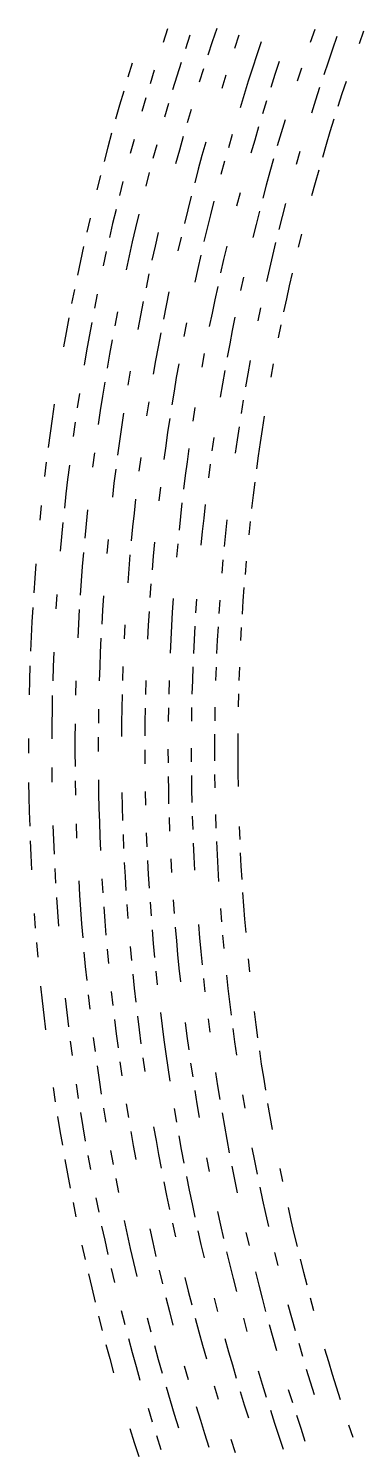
# Model space of a CAD drawing. Header units: metres. Extents: x -298 to 300, y -298 to 299.
# Drawn here: x -298.5 to -255.4, y -89.5 to 93.2 of the extents above; entities that cross this region are included whole.
import ezdxf

# ---------------------------------------------------------------- set-up
doc = ezdxf.new("R2010")
doc.units = ezdxf.units.M

msp = doc.modelspace()

# ---------------------------------------------------------------- linework, layer by layer
for p, q in [((-274.28467, 93.18496, -692.8203), (-274.8618, 91.458824, -692.8203)), ((-280.60794, 93.1347, -692.8203), (-281.18463, 91.36889, -692.8203)), ((-277.7345, 92.298, -692.8203), (-278.30597, 90.550224, -692.8203)), ((-274.8618, 91.458824, -692.8203), (-275.4281, 89.72915, -692.8203)), ((-271.41788, 92.32586, -692.8203), (-271.9897, 90.61779, -692.8203)), ((-268.55182, 91.46462, -692.8203), (-269.11826, 89.77456, -692.8203)), ((-261.6792, 93.033134, -692.8203), (-262.25565, 91.38619, -692.8203)), ((-258.82635, 92.12951, -692.8203), (-259.39716, 90.50051, -692.8203)), ((-255.39891, 92.83126, -692.8203), (-255.9742, 91.22375, -692.8203)), ((-269.11826, 89.77456, -692.8203), (-269.67407, 88.080986, -692.8203)), ((-259.39716, 90.50051, -692.8203), (-259.95776, 88.86797, -692.8203)), ((-285.1593, 88.71859, -692.8203), (-285.7082, 86.92419, -692.8203)), ((-282.3047, 87.82662, -692.8203), (-282.848, 86.050285, -692.8203)), ((-278.8665, 88.79894, -692.8203), (-279.41595, 87.04418, -692.8203)), ((-275.9835, 87.995964, -692.8203), (-276.52798, 86.25933, -692.8203)), ((-269.67407, 88.080986, -692.8203), (-270.21924, 86.383995, -692.8203)), ((-266.24753, 88.92919, -692.8203), (-266.7981, 87.253654, -692.8203)), ((-263.37744, 88.08166, -692.8203), (-263.92276, 86.42419, -692.8203)), ((-259.95776, 88.86797, -692.8203), (-260.50806, 87.231926, -692.8203)), ((-279.41595, 87.04418, -692.8203), (-279.9544, 85.28603, -692.8203)), ((-273.10104, 87.19106, -692.8203), (-273.64053, 85.47256, -692.8203)), ((-270.21924, 86.383995, -692.8203), (-270.75372, 84.683586, -692.8203)), ((-266.7981, 87.253654, -692.8203), (-267.3381, 85.57476, -692.8203)), ((-257.63934, 86.38009, -692.8203), (-258.17407, 84.75869, -692.8203)), ((-286.2458, 85.126366, -692.8203), (-286.77206, 83.32525, -692.8203)), ((-283.3801, 84.27062, -692.8203), (-283.90103, 82.48766, -692.8203)), ((-270.75372, 84.683586, -692.8203), (-271.2775, 82.97991, -692.8203)), ((-261.04807, 85.59252, -692.8203), (-261.57776, 83.94976, -692.8203)), ((-258.17407, 84.75869, -692.8203), (-258.69858, 83.133995, -692.8203)), ((-286.77206, 83.32525, -692.8203), (-287.28702, 81.52087, -692.8203)), ((-280.48178, 83.52453, -692.8203), (-280.99808, 81.75979, -692.8203)), ((-277.58417, 82.776024, -692.8203), (-278.0958, 81.0295, -692.8203)), ((-267.86755, 83.89248, -692.8203), (-268.3864, 82.20693, -692.8203)), ((-261.57776, 83.94976, -692.8203), (-262.09714, 82.3037, -692.8203)), ((-268.89468, 80.51818, -692.8203), (-269.3923, 78.82629, -692.8203)), ((-265.49597, 81.431755, -692.8203), (-265.99942, 79.76119, -692.8203)), ((-259.21286, 81.506035, -692.8203), (-259.71692, 79.87493, -692.8203)), ((-287.79062, 79.71331, -692.8203), (-288.28284, 77.90261, -692.8203)), ((-284.90918, 78.9121, -692.8203), (-285.39642, 77.11968, -692.8203)), ((-278.59647, 79.27981, -692.8203), (-279.08612, 77.52703, -692.8203)), ((-275.69016, 78.56585, -692.8203), (-276.17538, 76.83132, -692.8203)), ((-272.29288, 79.56289, -692.8203), (-272.78442, 77.84966, -692.8203)), ((-269.3923, 78.82629, -692.8203), (-269.8793, 77.13131, -692.8203)), ((-265.99942, 79.76119, -692.8203), (-266.49234, 78.08752, -692.8203)), ((-259.71692, 79.87493, -692.8203), (-260.2107, 78.240685, -692.8203)), ((-288.28284, 77.90261, -692.8203), (-288.76367, 76.08892, -692.8203)), ((-281.99734, 78.22082, -692.8203), (-282.48026, 76.44668, -692.8203)), ((-279.08612, 77.52703, -692.8203), (-279.56476, 75.77123, -692.8203)), ((-276.17538, 76.83132, -692.8203), (-276.6497, 75.0938, -692.8203)), ((-263.593, 77.34655, -692.8203), (-264.0708, 75.68804, -692.8203)), ((-260.2107, 78.240685, -692.8203), (-260.6942, 76.603386, -692.8203)), ((-276.6497, 75.0938, -692.8203), (-277.1131, 73.353386, -692.8203)), ((-273.26523, 76.133415, -692.8203), (-273.7352, 74.41424, -692.8203)), ((-266.97476, 76.41076, -692.8203), (-267.4466, 74.73107, -692.8203)), ((-261.1674, 74.96313, -692.8203), (-261.63028, 73.31991, -692.8203)), ((-289.2331, 74.27221, -692.8203), (-289.6911, 72.45263, -692.8203)), ((-286.33698, 73.5259, -692.8203), (-286.7903, 71.72469, -692.8203)), ((-282.95203, 74.66961, -692.8203), (-283.41263, 72.88958, -692.8203)), ((-267.4466, 74.73107, -692.8203), (-267.9079, 73.04842, -692.8203)), ((-261.63028, 73.31991, -692.8203), (-262.08282, 71.67385, -692.8203)), ((-277.56552, 71.6101, -692.8203), (-278.007, 69.864006, -692.8203)), ((-271.2762, 72.02862, -692.8203), (-271.72046, 70.322014, -692.8203)), ((-267.9079, 73.04842, -692.8203), (-268.3586, 71.36297, -692.8203)), ((-287.23233, 69.92065, -692.8203), (-287.66296, 68.113914, -692.8203)), ((-278.007, 69.864006, -692.8203), (-278.43747, 68.1152, -692.8203)), ((-274.64273, 70.967155, -692.8203), (-275.0802, 69.23946, -692.8203)), ((-268.7987, 69.674675, -692.8203), (-269.2282, 67.98373, -692.8203)), ((-265.44153, 70.69506, -692.8203), (-265.8775, 69.02514, -692.8203)), ((-290.57272, 68.80511, -692.8203), (-290.99634, 66.97726, -692.8203)), ((-287.66296, 68.113914, -692.8203), (-288.08228, 66.30453, -692.8203)), ((-284.3002, 69.32116, -692.8203), (-284.72714, 67.53283, -692.8203)), ((-275.0802, 69.23946, -692.8203), (-275.50684, 67.509056, -692.8203)), ((-269.2282, 67.98373, -692.8203), (-269.64703, 66.29012, -692.8203)), ((-265.8775, 69.02514, -692.8203), (-266.30295, 67.35256, -692.8203)), ((-284.72714, 67.53283, -692.8203), (-285.14282, 65.741875, -692.8203)), ((-281.79184, 66.94927, -692.8203), (-282.20392, 65.17678, -692.8203)), ((-278.85696, 66.36373, -692.8203), (-279.2654, 64.6097, -692.8203)), ((-275.50684, 67.509056, -692.8203), (-275.92255, 65.776024, -692.8203)), ((-263.37823, 66.71917, -692.8203), (-263.78925, 65.06234, -692.8203)), ((-291.40845, 65.14684, -692.8203), (-291.80905, 63.31386, -692.8203)), ((-288.49017, 64.492546, -692.8203), (-288.8867, 62.67806, -692.8203)), ((-285.54727, 63.948383, -692.8203), (-285.9404, 62.152393, -692.8203)), ((-285.14282, 65.741875, -692.8203), (-285.54727, 63.948383, -692.8203)), ((-282.20392, 65.17678, -692.8203), (-282.60486, 63.401752, -692.8203)), ((-276.3274, 64.04043, -692.8203), (-276.7213, 62.302326, -692.8203)), ((-272.98865, 65.18609, -692.8203), (-273.38983, 63.46892, -692.8203)), ((-267.12228, 63.99953, -692.8203), (-267.51614, 62.319263, -692.8203)), ((-266.7179, 65.67733, -692.8203), (-267.12228, 63.99953, -692.8203)), ((-291.80905, 63.31386, -692.8203), (-292.19812, 61.478413, -692.8203)), ((-276.7213, 62.302326, -692.8203), (-277.10428, 60.561817, -692.8203)), ((-273.38983, 63.46892, -692.8203), (-273.7802, 61.749317, -692.8203)), ((-267.51614, 62.319263, -692.8203), (-267.8994, 60.636585, -692.8203)), ((-282.99463, 61.624256, -692.8203), (-283.37323, 59.84435, -692.8203)), ((-270.8396, 61.19405, -692.8203), (-271.21573, 59.49053, -692.8203)), ((-264.58002, 61.74114, -692.8203), (-264.95972, 60.076893, -692.8203)), ((-292.57562, 59.640583, -692.8203), (-292.9416, 57.800434, -692.8203)), ((-289.64545, 59.04186, -692.8203), (-290.0077, 57.220264, -692.8203)), ((-280.42456, 59.332783, -692.8203), (-280.78882, 57.56911, -692.8203)), ((-274.1598, 60.02727, -692.8203), (-274.5285, 58.302937, -692.8203)), ((-264.95972, 60.076893, -692.8203), (-265.32895, 58.410328, -692.8203)), ((-287.05203, 56.750233, -692.8203), (-287.3999, 54.944996, -692.8203)), ((-283.74063, 58.062153, -692.8203), (-284.09683, 56.2777, -692.8203)), ((-280.78882, 57.56911, -692.8203), (-281.14197, 55.80318, -692.8203)), ((-274.5285, 58.302937, -692.8203), (-274.8864, 56.576313, -692.8203)), ((-268.63422, 57.26418, -692.8203), (-268.9857, 55.574635, -692.8203)), ((-265.32895, 58.410328, -692.8203), (-265.6877, 56.741474, -692.8203)), ((-293.296, 55.958057, -692.8203), (-293.6388, 54.113514, -692.8203)), ((-290.35846, 55.396473, -692.8203), (-290.69778, 53.570515, -692.8203)), ((-284.09683, 56.2777, -692.8203), (-284.4418, 54.491047, -692.8203)), ((-278.1875, 55.326466, -692.8203), (-278.5266, 53.576954, -692.8203)), ((-274.8864, 56.576313, -692.8203), (-275.23346, 54.847523, -692.8203)), ((-271.93585, 56.076588, -692.8203), (-272.27982, 54.36632, -692.8203)), ((-266.03595, 55.070423, -692.8203), (-266.37372, 53.397266, -692.8203)), ((-293.6388, 54.113514, -692.8203), (-293.97, 52.266834, -692.8203)), ((-290.69778, 53.570515, -692.8203), (-291.0256, 51.74248, -692.8203)), ((-287.73645, 53.137653, -692.8203), (-288.0616, 51.328236, -692.8203)), ((-281.484, 54.035114, -692.8203), (-281.81494, 52.264942, -692.8203)), ((-272.27982, 54.36632, -692.8203), (-272.613, 52.65395, -692.8203)), ((-291.0256, 51.74248, -692.8203), (-291.34192, 49.912434, -692.8203)), ((-288.0616, 51.328236, -692.8203), (-288.3754, 49.516834, -692.8203)), ((-281.81494, 52.264942, -692.8203), (-282.13477, 50.492756, -692.8203)), ((-275.8949, 51.383564, -692.8203), (-276.2093, 49.64858, -692.8203)), ((-272.613, 52.65395, -692.8203), (-272.93542, 50.939533, -692.8203)), ((-282.13477, 50.492756, -692.8203), (-282.4434, 48.718586, -692.8203)), ((-279.17184, 50.071796, -692.8203), (-279.4779, 48.316242, -692.8203)), ((-269.97635, 50.493275, -692.8203), (-270.28525, 48.79546, -692.8203)), ((-267.0176, 50.044758, -692.8203), (-267.32376, 48.36556, -692.8203)), ((-288.6778, 47.70351, -692.8203), (-288.96878, 45.888325, -692.8203)), ((-285.40924, 49.118702, -692.8203), (-285.7092, 47.324024, -692.8203)), ((-279.4779, 48.316242, -692.8203), (-279.77292, 46.558857, -692.8203)), ((-273.5479, 47.50487, -692.8203), (-273.83798, 45.784718, -692.8203)), ((-273.24707, 49.223164, -692.8203), (-273.5479, 47.50487, -692.8203)), ((-270.28525, 48.79546, -692.8203), (-270.58347, 47.095814, -692.8203)), ((-291.94006, 46.24663, -692.8203), (-292.22183, 44.41103, -692.8203)), ((-288.96878, 45.888325, -692.8203), (-289.24838, 44.0714, -692.8203)), ((-279.77292, 46.558857, -692.8203), (-280.05692, 44.79964, -692.8203)), ((-295.17856, 44.860676, -692.8203), (-295.45157, 43.004627, -692.8203)), ((-289.24838, 44.0714, -692.8203), (-289.51654, 42.252735, -692.8203)), ((-283.02725, 45.164692, -692.8203), (-283.3024, 43.38509, -692.8203)), ((-277.0869, 44.43236, -692.8203), (-277.35757, 42.690083, -692.8203)), ((-270.871, 45.394306, -692.8203), (-271.14786, 43.69106, -692.8203)), ((-295.45157, 43.004627, -692.8203), (-295.71292, 41.1469, -692.8203)), ((-292.49207, 42.57372, -692.8203), (-292.75073, 40.73473, -692.8203)), ((-286.27524, 43.729237, -692.8203), (-286.54132, 41.92928, -692.8203)), ((-280.32983, 43.038715, -692.8203), (-280.59167, 41.27611, -692.8203)), ((-268.1788, 43.317005, -692.8203), (-268.44263, 41.630726, -692.8203)), ((-295.71292, 41.1469, -692.8203), (-295.9626, 39.287617, -692.8203)), ((-286.54132, 41.92928, -692.8203), (-286.79608, 40.127705, -692.8203)), ((-280.59167, 41.27611, -692.8203), (-280.84244, 39.51195, -692.8203)), ((-274.6432, 40.614002, -692.8203), (-274.8899, 38.887196, -692.8203)), ((-271.66937, 40.27953, -692.8203), (-271.91406, 38.57143, -692.8203)), ((-271.41397, 41.986103, -692.8203), (-271.66937, 40.27953, -692.8203)), ((-268.44263, 41.630726, -692.8203), (-268.69586, 39.94286, -692.8203)), ((-290.01855, 38.610645, -692.8203), (-290.25238, 36.78731, -692.8203)), ((-286.79608, 40.127705, -692.8203), (-287.0395, 38.324574, -692.8203)), ((-280.84244, 39.51195, -692.8203), (-281.08212, 37.746235, -692.8203)), ((-277.86603, 39.200672, -692.8203), (-278.10382, 37.453693, -692.8203)), ((-268.69586, 39.94286, -692.8203), (-268.93848, 38.253437, -692.8203)), ((-296.2006, 37.426777, -692.8203), (-296.42688, 35.564533, -692.8203)), ((-293.23343, 37.052143, -692.8203), (-293.4574, 35.208668, -692.8203)), ((-284.06067, 38.03652, -692.8203), (-284.29102, 36.25066, -692.8203)), ((-278.10382, 37.453693, -692.8203), (-278.3306, 35.70525, -692.8203)), ((-275.1258, 37.158894, -692.8203), (-275.3508, 35.429157, -692.8203)), ((-268.93848, 38.253437, -692.8203), (-269.1705, 36.56252, -692.8203)), ((-293.4574, 35.208668, -692.8203), (-293.66977, 33.36385, -692.8203)), ((-287.49234, 34.713978, -692.8203), (-287.70172, 32.906635, -692.8203)), ((-287.27158, 36.519978, -692.8203), (-287.49234, 34.713978, -692.8203)), ((-278.3306, 35.70525, -692.8203), (-278.54642, 33.955433, -692.8203)), ((-269.39188, 34.870228, -692.8203), (-269.6026, 33.176594, -692.8203)), ((-293.66977, 33.36385, -692.8203), (-293.87057, 31.517752, -692.8203)), ((-281.52817, 34.21053, -692.8203), (-281.7345, 32.440662, -692.8203)), ((-269.6026, 33.176594, -692.8203), (-269.80267, 31.48168, -692.8203)), ((-296.8443, 31.835989, -692.8203), (-297.03543, 29.96987, -692.8203)), ((-290.88504, 31.309164, -692.8203), (-291.07297, 29.480612, -692.8203)), ((-284.718, 32.674793, -692.8203), (-284.91464, 30.88494, -692.8203)), ((-278.75122, 32.204304, -692.8203), (-278.945, 30.451956, -692.8203)), ((-275.76813, 31.965689, -692.8203), (-275.9605, 30.232077, -692.8203)), ((-294.05972, 29.670462, -692.8203), (-294.2373, 27.822012, -692.8203)), ((-291.07297, 29.480612, -692.8203), (-291.2494, 27.65096, -692.8203)), ((-284.91464, 30.88494, -692.8203), (-285.1, 29.093924, -692.8203)), ((-278.945, 30.451956, -692.8203), (-279.12778, 28.698446, -692.8203)), ((-275.9605, 30.232077, -692.8203), (-276.14197, 28.497335, -692.8203)), ((-272.9762, 30.00994, -692.8203), (-273.1563, 28.293936, -692.8203)), ((-269.99213, 29.785574, -692.8203), (-270.1709, 28.088308, -692.8203)), ((-294.2373, 27.822012, -692.8203), (-294.40326, 25.972525, -692.8203)), ((-288.2617, 27.477346, -692.8203), (-288.4256, 25.665396, -692.8203)), ((-285.1, 29.093924, -692.8203), (-285.27414, 27.301779, -692.8203)), ((-276.14197, 28.497335, -692.8203), (-276.31253, 26.761465, -692.8203)), ((-273.1563, 28.293936, -692.8203), (-273.32565, 26.576864, -692.8203)), ((-291.41434, 25.820242, -692.8203), (-291.56775, 23.988516, -692.8203)), ((-282.28674, 27.123922, -692.8203), (-282.44855, 25.349539, -692.8203)), ((-279.29953, 26.943838, -692.8203), (-279.46027, 25.188192, -692.8203)), ((-297.53842, 24.364859, -692.8203), (-297.6826, 22.494589, -692.8203)), ((-291.56775, 23.988516, -692.8203), (-291.7097, 22.155905, -692.8203)), ((-285.43698, 25.508596, -692.8203), (-285.5886, 23.714437, -692.8203)), ((-282.44855, 25.349539, -692.8203), (-282.5992, 23.574148, -692.8203)), ((-273.4842, 24.858755, -692.8203), (-273.63193, 23.1397, -692.8203)), ((-270.4964, 24.690634, -692.8203), (-270.64316, 22.990377, -692.8203)), ((-297.6826, 22.494589, -692.8203), (-297.815, 20.623465, -692.8203)), ((-291.7097, 22.155905, -692.8203), (-291.84006, 20.32247, -692.8203)), ((-285.5886, 23.714437, -692.8203), (-285.7289, 21.919394, -692.8203)), ((-294.83133, 20.418386, -692.8203), (-294.95074, 18.56539, -692.8203)), ((-288.84894, 20.22399, -692.8203), (-288.96725, 18.40856, -692.8203)), ((-282.73868, 21.797903, -692.8203), (-282.867, 20.020803, -692.8203)), ((-270.77924, 21.289236, -692.8203), (-270.90457, 19.587301, -692.8203)), ((-297.93567, 18.751577, -692.8203), (-298.04456, 16.878958, -692.8203)), ((-291.95895, 18.488241, -692.8203), (-292.06628, 16.653341, -692.8203)), ((-288.96725, 18.40856, -692.8203), (-289.07416, 16.592459, -692.8203)), ((-279.87622, 19.915823, -692.8203), (-279.99277, 18.15679, -692.8203)), ((-276.88556, 19.808584, -692.8203), (-277.0015, 18.06832, -692.8203)), ((-273.895, 19.699057, -692.8203), (-274.0103, 17.97759, -692.8203)), ((-270.90457, 19.587301, -692.8203), (-271.01926, 17.884604, -692.8203)), ((-298.04456, 16.878958, -692.8203), (-298.1417, 15.005728, -692.8203)), ((-292.06628, 16.653341, -692.8203), (-292.1621, 14.817801, -692.8203)), ((-286.08212, 16.529593, -692.8203), (-286.17728, 14.731649, -692.8203)), ((-283.09015, 16.464468, -692.8203), (-283.18497, 14.685324, -692.8203)), ((-282.98416, 18.242971, -692.8203), (-283.09015, 16.464468, -692.8203)), ((-279.99277, 18.15679, -692.8203), (-280.09827, 16.397055, -692.8203)), ((-298.1417, 15.005728, -692.8203), (-298.22702, 13.131948, -692.8203)), ((-289.16965, 14.775717, -692.8203), (-289.25372, 12.958456, -692.8203)), ((-280.19272, 14.636709, -692.8203), (-280.2761, 12.875845, -692.8203)), ((-280.09827, 16.397055, -692.8203), (-280.19272, 14.636709, -692.8203)), ((-277.1065, 16.327383, -692.8203), (-277.20056, 14.585867, -692.8203)), ((-274.1148, 16.255453, -692.8203), (-274.20847, 14.532736, -692.8203)), ((-271.1232, 16.181265, -692.8203), (-271.2165, 14.477316, -692.8203)), ((-295.2391, 13.002462, -692.8203), (-295.31192, 11.147116, -692.8203)), ((-289.25372, 12.958456, -692.8203), (-289.3264, 11.140707, -692.8203)), ((-277.20056, 14.585867, -692.8203), (-277.28366, 12.843771, -692.8203)), ((-274.20847, 14.532736, -692.8203), (-274.29132, 12.809439, -692.8203)), ((-298.3006, 11.257681, -692.8203), (-298.3624, 9.383017, -692.8203)), ((-295.31192, 11.147116, -692.8203), (-295.37308, 9.291372, -692.8203)), ((-289.3264, 11.140707, -692.8203), (-289.3876, 9.322561, -692.8203)), ((-286.33368, 11.134237, -692.8203), (-286.39493, 9.33489, -692.8203)), ((-277.35587, 11.101248, -692.8203), (-277.41705, 9.358297, -692.8203)), ((-274.36334, 11.085714, -692.8203), (-274.42453, 9.361563, -692.8203)), ((-271.37088, 11.067923, -692.8203), (-271.432, 9.36257, -692.8203)), ((-298.3624, 9.383017, -692.8203), (-298.4124, 7.507986, -692.8203)), ((-292.38034, 9.308248, -692.8203), (-292.43, 7.470968, -692.8203)), ((-283.40228, 9.344961, -692.8203), (-283.45233, 7.564077, -692.8203)), ((-280.40964, 9.352774, -692.8203), (-280.45984, 7.590689, -692.8203)), ((-277.41705, 9.358297, -692.8203), (-277.46735, 7.615011, -692.8203)), ((-295.42258, 7.435293, -692.8203), (-295.46042, 5.57897, -692.8203)), ((-286.4449, 7.535208, -692.8203), (-286.48352, 5.735281, -692.8203)), ((-271.48242, 7.656881, -692.8203), (-271.52213, 5.950949, -692.8203)), ((-295.46042, 5.57897, -692.8203), (-295.48657, 3.722433, -692.8203)), ((-289.4758, 5.685354, -692.8203), (-289.50278, 3.866415, -692.8203)), ((-286.48352, 5.735281, -692.8203), (-286.51083, 3.93514, -692.8203)), ((-283.4912, 5.782949, -692.8203), (-283.51892, 4.001608, -692.8203)), ((-280.49893, 5.82836, -692.8203), (-280.52695, 4.065817, -692.8203)), ((-277.50665, 5.871481, -692.8203), (-277.535, 4.127737, -692.8203)), ((-274.51437, 5.912344, -692.8203), (-274.54306, 4.187399, -692.8203)), ((-295.48657, 3.722433, -692.8203), (-295.50107, 1.865804, -692.8203)), ((-292.49466, 3.795706, -692.8203), (-292.50967, 1.957876, -692.8203)), ((-286.51083, 3.93514, -692.8203), (-286.52686, 2.134908, -692.8203)), ((-283.51892, 4.001608, -692.8203), (-283.5354, 2.220175, -692.8203)), ((-298.49176, 1.881735, -692.8203), (-298.49463, 0.006124, -692.8203)), ((-292.50967, 1.957876, -692.8203), (-292.51315, 0.119985, -692.8203)), ((-289.51828, 2.047384, -692.8203), (-289.52237, 0.228292, -692.8203)), ((-274.56088, 2.462362, -692.8203), (-274.56787, 0.737234, -692.8203)), ((-271.56934, 2.538534, -692.8203), (-271.57687, 0.832205, -692.8203)), ((-292.51315, 0.119985, -692.8203), (-292.5051, -1.717844, -692.8203)), ((-283.54068, 0.43868, -692.8203), (-283.5348, -1.342814, -692.8203)), ((-280.5498, 0.540457, -692.8203), (-280.5446, -1.222239, -692.8203)), ((-277.55887, 0.639974, -692.8203), (-277.55435, -1.103922, -692.8203)), ((-274.56787, 0.737234, -692.8203), (-274.56403, -0.987894, -692.8203)), ((-271.57687, 0.832205, -692.8203), (-271.5737, -0.874094, -692.8203)), ((-271.5737, -0.874094, -692.8203), (-271.55978, -2.580363, -692.8203)), ((-295.4951, -1.847483, -692.8203), (-295.47458, -3.703989, -692.8203)), ((-292.48547, -3.555582, -692.8203), (-292.4543, -5.393137, -692.8203)), ((-289.49628, -3.409708, -692.8203), (-289.4661, -5.228464, -692.8203)), ((-280.52832, -2.984843, -692.8203), (-280.50098, -4.747263, -692.8203)), ((-277.53888, -2.847727, -692.8203), (-277.51245, -4.59141, -692.8203)), ((-274.54938, -2.7129, -692.8203), (-274.52386, -4.437815, -692.8203)), ((-271.55978, -2.580363, -692.8203), (-271.53516, -4.286478, -692.8203)), ((-298.46503, -3.744883, -692.8203), (-298.43256, -5.620127, -692.8203)), ((-289.4661, -5.228464, -692.8203), (-289.42447, -7.047007, -692.8203)), ((-286.47778, -5.065805, -692.8203), (-286.43726, -6.86558, -692.8203)), ((-283.48944, -4.905405, -692.8203), (-283.44995, -6.686411, -692.8203)), ((-280.50098, -4.747263, -692.8203), (-280.46255, -6.5095, -692.8203)), ((-277.51245, -4.59141, -692.8203), (-277.47507, -6.334848, -692.8203)), ((-298.43256, -5.620127, -692.8203), (-298.3883, -7.495127, -692.8203)), ((-289.42447, -7.047007, -692.8203), (-289.37143, -8.865244, -692.8203)), ((-286.43726, -6.86558, -692.8203), (-286.38544, -8.665018, -692.8203)), ((-298.3883, -7.495127, -692.8203), (-298.33224, -9.369791, -692.8203)), ((-292.35733, -9.067423, -692.8203), (-292.29156, -10.904001, -692.8203)), ((-289.37143, -8.865244, -692.8203), (-289.30698, -10.683054, -692.8203)), ((-280.4131, -8.271433, -692.8203), (-280.35254, -10.032999, -692.8203)), ((-277.42676, -8.078012, -692.8203), (-277.36746, -9.82081, -692.8203)), ((-274.4403, -7.886881, -692.8203), (-274.3823, -9.61091, -692.8203)), ((-295.34314, -9.272135, -692.8203), (-295.276, -11.127481, -692.8203)), ((-289.30698, -10.683054, -692.8203), (-289.2311, -12.500437, -692.8203)), ((-286.32227, -10.464121, -692.8203), (-286.24783, -12.262735, -692.8203)), ((-283.33746, -10.247416, -692.8203), (-283.26443, -12.027292, -692.8203)), ((-271.39697, -9.403299, -692.8203), (-271.3295, -11.108164, -692.8203)), ((-298.26447, -11.244059, -692.8203), (-298.18484, -13.117838, -692.8203)), ((-295.276, -11.127481, -692.8203), (-295.1972, -12.98234, -692.8203)), ((-277.29724, -11.563211, -692.8203), (-277.21606, -13.305094, -692.8203)), ((-274.31345, -11.334543, -692.8203), (-274.23376, -13.057688, -692.8203)), ((-298.18484, -13.117838, -692.8203), (-298.0935, -14.991068, -692.8203)), ((-286.16208, -14.060831, -692.8203), (-286.06506, -15.858347, -692.8203)), ((-283.18024, -13.80665, -692.8203), (-283.08487, -15.585428, -692.8203)), ((-280.19824, -13.554728, -692.8203), (-280.1045, -15.314798, -692.8203)), ((-277.21606, -13.305094, -692.8203), (-277.12396, -15.046396, -692.8203)), ((-274.23376, -13.057688, -692.8203), (-274.14325, -14.780283, -692.8203)), ((-271.2513, -12.812571, -692.8203), (-271.16238, -14.516428, -692.8203)), ((-271.16238, -14.516428, -692.8203), (-271.0628, -16.219675, -692.8203)), ((-295.10678, -14.836649, -692.8203), (-295.00467, -16.690348, -692.8203)), ((-292.02496, -16.410654, -692.8203), (-291.91306, -18.244944, -692.8203)), ((-289.0451, -16.133493, -692.8203), (-288.93497, -17.949076, -692.8203)), ((-286.06506, -15.858347, -692.8203), (-285.95673, -17.655191, -692.8203)), ((-283.08487, -15.585428, -692.8203), (-282.9783, -17.363565, -692.8203)), ((-274.14325, -14.780283, -692.8203), (-274.04193, -16.502268, -692.8203)), ((-291.91306, -18.244944, -692.8203), (-291.78964, -20.07844, -692.8203)), ((-270.95248, -17.92225, -692.8203), (-270.8315, -19.624063, -692.8203)), ((-294.89096, -18.543314, -692.8203), (-294.76556, -20.395548, -692.8203)), ((-291.78964, -20.07844, -692.8203), (-291.65466, -21.911142, -692.8203)), ((-288.81345, -19.763895, -692.8203), (-288.68054, -21.57789, -692.8203)), ((-285.83713, -19.451303, -692.8203), (-285.7062, -21.246592, -692.8203)), ((-282.8606, -19.14097, -692.8203), (-282.7317, -20.917582, -692.8203)), ((-279.88385, -18.832895, -692.8203), (-279.75696, -20.59083, -692.8203)), ((-273.80685, -19.94404, -692.8203), (-273.6731, -21.663767, -692.8203)), ((-270.8315, -19.624063, -692.8203), (-270.69983, -21.325083, -692.8203)), ((-297.74884, -20.606638, -692.8203), (-297.61044, -22.476908, -692.8203)), ((-294.76556, -20.395548, -692.8203), (-294.62857, -22.246927, -692.8203)), ((-291.65466, -21.911142, -692.8203), (-291.5082, -23.74293, -692.8203)), ((-288.68054, -21.57789, -692.8203), (-288.53622, -23.391, -692.8203)), ((-270.69983, -21.325083, -692.8203), (-270.55746, -23.025217, -692.8203)), ((-282.59164, -22.693338, -692.8203), (-282.44046, -24.46815, -692.8203)), ((-279.61902, -22.34788, -692.8203), (-279.47006, -24.104013, -692.8203)), ((-276.64618, -22.004679, -692.8203), (-276.49942, -23.742167, -692.8203)), ((-276.49942, -23.742167, -692.8203), (-276.34174, -25.478678, -692.8203)), ((-273.52853, -23.382547, -692.8203), (-273.3732, -25.100412, -692.8203)), ((-297.4603, -24.346231, -692.8203), (-297.29843, -26.214579, -692.8203)), ((-291.35025, -25.57374, -692.8203), (-291.1808, -27.403482, -692.8203)), ((-288.38052, -25.203135, -692.8203), (-288.21347, -27.01423, -692.8203)), ((-285.4106, -24.834513, -692.8203), (-285.2459, -26.626963, -692.8203)), ((-282.44046, -24.46815, -692.8203), (-282.2781, -26.241953, -692.8203)), ((-279.47006, -24.104013, -692.8203), (-279.31006, -25.85917, -692.8203)), ((-276.34174, -25.478678, -692.8203), (-276.1732, -27.21412, -692.8203)), ((-291.1808, -27.403482, -692.8203), (-290.99982, -29.232126, -692.8203)), ((-279.31006, -25.85917, -692.8203), (-279.13904, -27.61329, -692.8203)), ((-270.2407, -26.422556, -692.8203), (-270.0663, -28.119638, -692.8203)), ((-285.06995, -28.418344, -692.8203), (-284.88272, -30.208567, -692.8203)), ((-282.10464, -28.014688, -692.8203), (-281.92, -29.786264, -692.8203)), ((-279.13904, -27.61329, -692.8203), (-278.957, -29.366251, -692.8203)), ((-275.9937, -28.948465, -692.8203), (-275.80338, -30.68162, -692.8203)), ((-273.03015, -28.532938, -692.8203), (-272.84247, -30.247477, -692.8203)), ((-296.93945, -29.947947, -692.8203), (-296.74237, -31.812845, -692.8203)), ((-290.80737, -31.05958, -692.8203), (-290.60345, -32.885784, -692.8203)), ((-287.84518, -30.633097, -692.8203), (-287.644, -32.440685, -692.8203)), ((-284.88272, -30.208567, -692.8203), (-284.6843, -31.997538, -692.8203)), ((-272.84247, -30.247477, -692.8203), (-272.644, -31.960825, -692.8203)), ((-296.74237, -31.812845, -692.8203), (-296.5336, -33.676434, -692.8203)), ((-293.76926, -31.488626, -692.8203), (-293.5626, -33.333416, -692.8203)), ((-272.644, -31.960825, -692.8203), (-272.43478, -33.672832, -692.8203)), ((-296.5336, -33.676434, -692.8203), (-296.3131, -35.538677, -692.8203)), ((-293.5626, -33.333416, -692.8203), (-293.34436, -35.17683, -692.8203)), ((-287.4315, -34.24696, -692.8203), (-287.2076, -36.05183, -692.8203)), ((-284.4746, -33.78523, -692.8203), (-284.2537, -35.571545, -692.8203)), ((-281.51743, -33.325756, -692.8203), (-281.29944, -35.093487, -692.8203)), ((-278.34488, -34.617687, -692.8203), (-278.11887, -36.36546, -692.8203)), ((-275.39, -34.144146, -692.8203), (-275.16702, -35.873363, -692.8203)), ((-269.47928, -33.203777, -692.8203), (-269.26233, -34.895855, -692.8203)), ((-290.16125, -36.53407, -692.8203), (-289.92297, -38.35603, -692.8203)), ((-287.2076, -36.05183, -692.8203), (-286.9724, -37.855236, -692.8203)), ((-284.2537, -35.571545, -692.8203), (-284.02158, -37.356396, -692.8203)), ((-281.29944, -35.093487, -692.8203), (-281.0704, -36.859814, -692.8203)), ((-278.11887, -36.36546, -692.8203), (-277.88187, -38.111767, -692.8203)), ((-272.2148, -35.383495, -692.8203), (-271.98413, -37.092724, -692.8203)), ((-269.26233, -34.895855, -692.8203), (-269.03473, -36.58656, -692.8203)), ((-293.11453, -37.01884, -692.8203), (-292.8731, -38.859356, -692.8203)), ((-281.0704, -36.859814, -692.8203), (-280.83023, -38.624645, -692.8203)), ((-271.98413, -37.092724, -692.8203), (-271.7427, -38.800426, -692.8203)), ((-268.79654, -38.27577, -692.8203), (-268.54773, -39.96339, -692.8203)), ((-289.67325, -40.176464, -692.8203), (-289.41208, -41.99525, -692.8203)), ((-286.7259, -39.657116, -692.8203), (-286.46805, -41.45741, -692.8203)), ((-283.77823, -39.139782, -692.8203), (-283.5237, -40.92155, -692.8203)), ((-280.83023, -38.624645, -692.8203), (-280.579, -40.38789, -692.8203)), ((-277.63394, -39.856518, -692.8203), (-277.375, -41.59965, -692.8203)), ((-268.54773, -39.96339, -692.8203), (-268.28833, -41.649426, -692.8203)), ((-289.41208, -41.99525, -692.8203), (-289.1395, -43.81233, -692.8203)), ((-280.579, -40.38789, -692.8203), (-280.31668, -42.149548, -692.8203)), ((-274.43295, -41.052013, -692.8203), (-274.1666, -42.774975, -692.8203)), ((-268.28833, -41.649426, -692.8203), (-268.01834, -43.333813, -692.8203)), ((-295.31433, -42.972485, -692.8203), (-295.03546, -44.826763, -692.8203)), ((-292.35568, -42.535595, -692.8203), (-292.07965, -44.371166, -692.8203)), ((-277.10516, -43.341106, -692.8203), (-276.82437, -45.080822, -692.8203)), ((-274.1666, -42.774975, -692.8203), (-273.88943, -44.496258, -692.8203)), ((-288.8555, -45.627666, -692.8203), (-288.56012, -47.441143, -692.8203)), ((-285.9185, -45.052868, -692.8203), (-285.62677, -46.847942, -692.8203)), ((-279.7589, -45.667645, -692.8203), (-279.46344, -47.42396, -692.8203)), ((-276.82437, -45.080822, -692.8203), (-276.53265, -46.818737, -692.8203)), ((-270.95407, -43.91392, -692.8203), (-270.66983, -45.61494, -692.8203)), ((-267.7378, -45.0164, -692.8203), (-267.44666, -46.697186, -692.8203)), ((-294.74496, -46.67927, -692.8203), (-294.44284, -48.529858, -692.8203)), ((-291.79208, -46.204937, -692.8203), (-291.493, -48.036877, -692.8203)), ((-273.60144, -46.21571, -692.8203), (-273.30267, -47.93333, -692.8203)), ((-267.44666, -46.697186, -692.8203), (-267.145, -48.37611, -692.8203)), ((-294.44284, -48.529858, -692.8203), (-294.1291, -50.37852, -692.8203)), ((-291.493, -48.036877, -692.8203), (-291.18246, -49.866863, -692.8203)), ((-285.32376, -48.641094, -692.8203), (-285.00955, -50.432293, -692.8203)), ((-282.39383, -48.031414, -692.8203), (-282.08347, -49.80421, -692.8203)), ((-279.15698, -49.178356, -692.8203), (-278.83948, -50.930798, -692.8203)), ((-273.30267, -47.93333, -692.8203), (-272.99313, -49.649, -692.8203)), ((-287.9352, -51.06233, -692.8203), (-287.6057, -52.869854, -692.8203)), ((-285.00955, -50.432293, -692.8203), (-284.68405, -52.221478, -692.8203)), ((-282.08347, -49.80421, -692.8203), (-281.762, -51.575024, -692.8203)), ((-278.83948, -50.930798, -692.8203), (-278.511, -52.681164, -692.8203)), ((-272.99313, -49.649, -692.8203), (-272.6728, -51.362682, -692.8203)), ((-269.75302, -50.706768, -692.8203), (-269.42612, -52.400066, -692.8203)), ((-293.80374, -52.22517, -692.8203), (-293.4668, -54.069683, -692.8203)), ((-290.8604, -51.694836, -692.8203), (-290.52686, -53.520763, -692.8203)), ((-281.762, -51.575024, -692.8203), (-281.4294, -53.34376, -692.8203)), ((-275.59213, -52.020824, -692.8203), (-275.25687, -53.750774, -692.8203)), ((-269.42612, -52.400066, -692.8203), (-269.0886, -54.09123, -692.8203)), ((-293.4668, -54.069683, -692.8203), (-293.11826, -55.91203, -692.8203)), ((-287.26486, -54.675274, -692.8203), (-286.9127, -56.478497, -692.8203)), ((-278.1715, -54.429455, -692.8203), (-277.82108, -56.175518, -692.8203)), ((-272.34174, -53.07429, -692.8203), (-271.9999, -54.783794, -692.8203)), ((-271.9999, -54.783794, -692.8203), (-271.64734, -56.49107, -692.8203)), ((-266.1768, -53.40089, -692.8203), (-265.83304, -55.071636, -692.8203)), ((-281.0857, -55.110332, -692.8203), (-280.73093, -56.874706, -692.8203)), ((-277.82108, -56.175518, -692.8203), (-277.45966, -57.919353, -692.8203)), ((-268.74045, -55.780254, -692.8203), (-268.3817, -57.467022, -692.8203)), ((-292.75818, -57.752148, -692.8203), (-292.38654, -59.589947, -692.8203)), ((-289.82544, -57.166058, -692.8203), (-289.45758, -58.985302, -692.8203)), ((-280.73093, -56.874706, -692.8203), (-280.36505, -58.63682, -692.8203)), ((-277.45966, -57.919353, -692.8203), (-277.08728, -59.66087, -692.8203)), ((-268.3817, -57.467022, -692.8203), (-268.01236, -59.15147, -692.8203)), ((-265.1141, -58.406384, -692.8203), (-264.73895, -60.070293, -692.8203)), ((-286.17438, -60.078075, -692.8203), (-285.7883, -61.87428, -692.8203)), ((-274.18594, -58.92738, -692.8203), (-273.80734, -60.648266, -692.8203)), ((-268.01236, -59.15147, -692.8203), (-267.63248, -60.83357, -692.8203)), ((-264.73895, -60.070293, -692.8203), (-264.35333, -61.731762, -692.8203)), ((-289.07828, -60.802166, -692.8203), (-288.68756, -62.61662, -692.8203)), ((-285.7883, -61.87428, -692.8203), (-285.39093, -63.66804, -692.8203)), ((-282.88843, -61.13447, -692.8203), (-282.4958, -62.909985, -692.8203)), ((-279.98813, -60.396557, -692.8203), (-279.60016, -62.15388, -692.8203)), ((-276.704, -61.399975, -692.8203), (-276.3098, -63.13661, -692.8203)), ((-273.80734, -60.648266, -692.8203), (-273.4179, -62.36674, -692.8203)), ((-270.52545, -61.59904, -692.8203), (-270.13013, -63.296856, -692.8203)), ((-264.35333, -61.731762, -692.8203), (-263.95728, -63.39079, -692.8203)), ((-291.60864, -63.258312, -692.8203), (-291.20245, -65.08869, -692.8203)), ((-288.68756, -62.61662, -692.8203), (-288.2855, -64.428535, -692.8203)), ((-285.39093, -63.66804, -692.8203), (-284.98233, -65.459206, -692.8203)), ((-282.4958, -62.909985, -692.8203), (-282.09198, -64.68299, -692.8203)), ((-276.3098, -63.13661, -692.8203), (-275.90472, -64.870735, -692.8203)), ((-284.98233, -65.459206, -692.8203), (-284.56244, -67.24775, -692.8203)), ((-273.0177, -64.08271, -692.8203), (-272.60672, -65.79609, -692.8203)), ((-266.841, -64.19038, -692.8203), (-266.42947, -65.86494, -692.8203)), ((-263.55084, -65.04725, -692.8203), (-263.134, -66.70112, -692.8203)), ((-290.78476, -66.91651, -692.8203), (-290.3556, -68.741646, -692.8203)), ((-287.87204, -66.23789, -692.8203), (-287.44724, -68.04459, -692.8203)), ((-281.67706, -66.45341, -692.8203), (-281.251, -68.22117, -692.8203)), ((-278.37015, -67.41062, -692.8203), (-277.93817, -69.15757, -692.8203)), ((-272.60672, -65.79609, -692.8203), (-272.185, -67.506874, -692.8203)), ((-272.185, -67.506874, -692.8203), (-271.75253, -69.21494, -692.8203)), ((-269.30753, -66.68482, -692.8203), (-268.88028, -68.374825, -692.8203)), ((-263.134, -66.70112, -692.8203), (-262.7068, -68.35233, -692.8203)), ((-290.3556, -68.741646, -692.8203), (-289.91498, -70.564, -692.8203)), ((-277.93817, -69.15757, -692.8203), (-277.4952, -70.90174, -692.8203)), ((-268.88028, -68.374825, -692.8203), (-268.44244, -70.06208, -692.8203)), ((-280.81387, -69.98618, -692.8203), (-280.36566, -71.74842, -692.8203)), ((-274.62418, -70.05726, -692.8203), (-274.17563, -71.780556, -692.8203)), ((-268.44244, -70.06208, -692.8203), (-267.99402, -71.74656, -692.8203)), ((-265.13193, -70.8726, -692.8203), (-264.67847, -72.53623, -692.8203)), ((-262.26923, -70.0008, -692.8203), (-261.8213, -71.64646, -692.8203)), ((-289.46292, -72.38355, -692.8203), (-288.99942, -74.2002, -692.8203)), ((-286.5636, -71.64973, -692.8203), (-286.10483, -73.44807, -692.8203)), ((-283.2356, -72.59699, -692.8203), (-282.77094, -74.3744, -692.8203)), ((-280.36566, -71.74842, -692.8203), (-279.9064, -73.50779, -692.8203)), ((-277.04132, -72.643074, -692.8203), (-276.5765, -74.38154, -692.8203)), ((-270.85547, -72.62269, -692.8203), (-270.3909, -74.32227, -692.8203)), ((-264.67847, -72.53623, -692.8203), (-264.21457, -74.19697, -692.8203)), ((-276.5765, -74.38154, -692.8203), (-276.1008, -76.11698, -692.8203)), ((-267.535, -73.42817, -692.8203), (-267.06546, -75.10682, -692.8203)), ((-288.52454, -76.01389, -692.8203), (-288.0383, -77.82456, -692.8203)), ((-285.63477, -75.24345, -692.8203), (-285.15344, -77.035835, -692.8203)), ((-282.2951, -76.14878, -692.8203), (-281.80817, -77.92014, -692.8203)), ((-276.1008, -76.11698, -692.8203), (-275.61417, -77.8494, -692.8203)), ((-273.24615, -75.218544, -692.8203), (-272.76526, -76.93305, -692.8203)), ((-267.06546, -75.10682, -692.8203), (-266.58536, -76.78248, -692.8203)), ((-263.74026, -75.854744, -692.8203), (-263.25552, -77.50947, -692.8203)), ((-260.41565, -76.56605, -692.8203), (-259.92654, -78.19984, -692.8203)), ((-288.0383, -77.82456, -692.8203), (-287.54068, -79.63209, -692.8203)), ((-285.15344, -77.035835, -692.8203), (-284.66086, -78.82511, -692.8203)), ((-281.80817, -77.92014, -692.8203), (-281.31012, -79.68839, -692.8203)), ((-272.76526, -76.93305, -692.8203), (-272.2736, -78.64448, -692.8203)), ((-259.92654, -78.19984, -692.8203), (-259.42715, -79.83054, -692.8203)), ((-284.66086, -78.82511, -692.8203), (-284.15707, -80.611275, -692.8203)), ((-278.46243, -78.76795, -692.8203), (-277.95914, -80.515144, -692.8203)), ((-272.2736, -78.64448, -692.8203), (-271.77118, -80.35276, -692.8203)), ((-268.9333, -79.40284, -692.8203), (-268.4262, -81.090096, -692.8203)), ((-262.76044, -79.16111, -692.8203), (-262.25497, -80.80961, -692.8203)), ((-259.42715, -79.83054, -692.8203), (-258.91757, -81.458046, -692.8203)), ((-280.80096, -81.45344, -692.8203), (-280.28073, -83.21525, -692.8203)), ((-274.60834, -81.30488, -692.8203), (-274.0892, -83.02775, -692.8203)), ((-271.25806, -82.05787, -692.8203), (-270.73422, -83.75965, -692.8203)), ((-268.4262, -81.090096, -692.8203), (-267.9085, -82.77415, -692.8203)), ((-265.0821, -81.79078, -692.8203), (-264.5601, -83.453804, -692.8203)), ((-262.25497, -80.80961, -692.8203), (-261.7392, -82.45484, -692.8203)), ((-258.91757, -81.458046, -692.8203), (-258.39777, -83.08231, -692.8203)), ((-280.28073, -83.21525, -692.8203), (-279.7494, -84.97401, -692.8203)), ((-276.91962, -83.999794, -692.8203), (-276.38348, -85.73713, -692.8203)), ((-270.73422, -83.75965, -692.8203), (-270.1997, -85.45814, -692.8203)), ((-283.11588, -84.173836, -692.8203), (-282.57852, -85.95011, -692.8203)), ((-279.7494, -84.97401, -692.8203), (-279.20706, -86.7291, -692.8203)), ((-276.38348, -85.73713, -692.8203), (-275.83646, -87.47108, -692.8203)), ((-267.38025, -84.4549, -692.8203), (-266.84146, -86.13224, -692.8203)), ((-264.02765, -85.11347, -692.8203), (-263.48477, -86.76972, -692.8203)), ((-285.43698, -86.82975, -692.8203), (-284.88284, -88.620674, -692.8203)), ((-275.83646, -87.47108, -692.8203), (-275.27856, -89.201485, -692.8203)), ((-266.84146, -86.13224, -692.8203), (-266.29214, -87.80619, -692.8203)), ((-263.48477, -86.76972, -692.8203), (-262.93152, -88.422554, -692.8203)), ((-257.32764, -86.32081, -692.8203), (-256.7773, -87.934944, -692.8203)), ((-284.88284, -88.620674, -692.8203), (-284.31747, -90.40809, -692.8203)), ((-282.03003, -87.72297, -692.8203), (-281.4704, -89.49232, -692.8203)), ((-272.46692, -88.17628, -692.8203), (-271.90463, -89.885506, -692.8203)), ((-266.29214, -87.80619, -692.8203), (-265.73233, -89.4766, -692.8203))]:
    msp.add_line(p, q)

doc.saveas('drawing.dxf')
